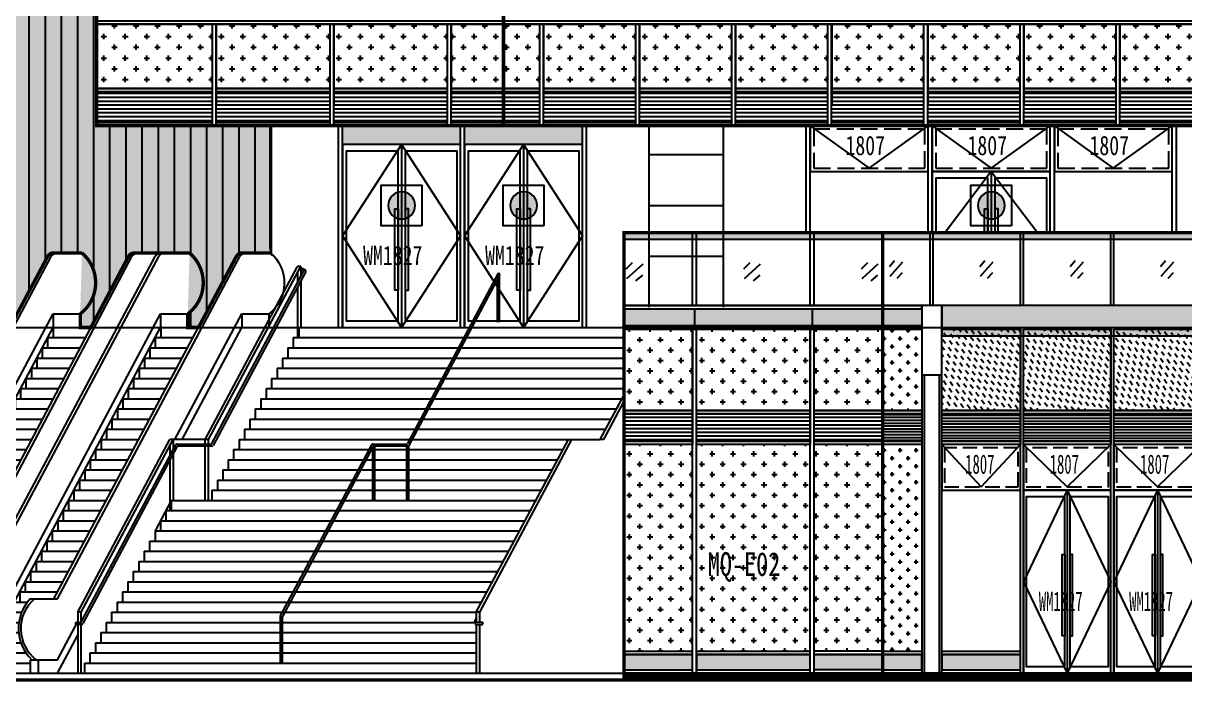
# Model space of a CAD drawing. Extents: x -483182 to 812890, y -390528 to -214858.
# Drawn here: x 254905 to 272042, y -321754 to -312042 of the extents above; entities that cross this region are included whole.
import ezdxf
from ezdxf.xclip import XClip

# ---------------------------------------------------------------- set-up
doc = ezdxf.new("R2010")
doc.units = 0
doc.header["$LTSCALE"] = 1000
doc.header["$MEASUREMENT"] = 0
doc.header["$XCLIPFRAME"] = 0
doc.linetypes.add('DASH', pattern=[0.35, 0.25, -0.1])
for name, color, linetype in [('01-标注_符号', 200, 'Continuous'), ('05-填充_156', 156, 'Continuous'), ('05-填充_168', 168, 'Continuous'), ('05-填充_18', 18, 'Continuous'), ('A-C_窗', 140, 'Continuous'), ('A-C_门', 150, 'Continuous'), ('A-E_栏杆', 232, 'Continuous'), ('A-SE-MAT', 9, 'Continuous'), ('A-SUR_看线', 231, 'Continuous'), ('D-铝板', 181, 'Continuous'), ('E-立面轮廓', 241, 'Continuous')]:
    doc.layers.add(name, color=color, linetype=linetype)
doc.layers.add('04-不打印_辅助线', color=165, linetype='Continuous', plot=False)
doc.styles.add('_TCH_AXIS', font='STXIHEI_0.TTF', dxfattribs={"width": 0.75})
doc.styles.get("Standard").update_dxf_attribs({"font": 'STXIHEI_0.TTF', "width": 0.75})
pattern_1 = [(0, (-257567.5, 364270.43), (158.75, 158.75), [79.375, -238.125]), (90, (-257527.81, 364230.74), (-158.75, 158.75), [79.375, -238.125])]
pattern_2 = [(0, (-249147, 364270.43), (158.75, 158.75), [79.375, -238.125]), (90, (-249107.31, 364230.74), (-158.75, 158.75), [79.375, -238.125])]

# ---------------------------------------------------------------- blocks, each defined once
blk = doc.blocks.new('*U177')
blk.add_lwpolyline([(17899, 0), (0, 0), (0, 50), (17899, 50)], close=True)
blk.add_lwpolyline([(0, 0), (17899, 0)])
blk = doc.blocks.new('*U182')
at = {"layer": 'A-C_窗'}
for p, q in [((-30, 600), (-30, -600)), ((30, 600), (30, -600))]:
    blk.add_line(p, q, dxfattribs=at)
blk = doc.blocks.new('*U183')
at = {"layer": 'A-C_窗', "color": 0, "linetype": 'ByBlock', "lineweight": -2, "transparency": 16777216}
for p in [(-9919, 0), (-8502, 0), (-7085, 0), (-5668, 0), (-4251, 0), (-2834, 0), (-1417, 0), (0, 0)]:
    blk.add_blockref('*U182', p, dxfattribs=at)
blk = doc.blocks.new('*U184')
at = {"layer": 'A-C_窗'}
for p, q in [((-30, 600), (-30, -600)), ((30, 600), (30, -600))]:
    blk.add_line(p, q, dxfattribs=at)
blk = doc.blocks.new('*U185')
at = {"layer": 'A-C_窗', "color": 0, "linetype": 'ByBlock', "lineweight": -2, "transparency": 16777216}
for p in [(0, 0), (1734, 0), (3468, 0)]:
    blk.add_blockref('*U184', p, dxfattribs=at)
blk = doc.blocks.new('A$C58EF75E25')
at = {"layer": '05-填充_18'}
h = blk.add_hatch(color=256, dxfattribs=at)
h.dxf.hatch_style = 1
h.paths.add_polyline_path([(0, -100), (21200, -100), (21200, 350), (0, 350)])
blk.add_lwpolyline([(0, -100), (21200, -100), (21200, 350), (0, 350)], close=True)
blk = doc.blocks.new('*U292')
at = {"layer": 'A-E_栏杆'}
for p, q in [((-30, -537.5), (-30, 537.5)), ((30, -537.5), (30, 537.5))]:
    blk.add_line(p, q, dxfattribs=at)
blk = doc.blocks.new('*U293')
at = {"layer": 'A-E_栏杆', "color": 0, "linetype": 'ByBlock', "lineweight": -2, "transparency": 16777216}
for p in [(0, 0), (1800, 0), (3600, 0), (5400, 0), (7200, 0), (9000, 0), (10800, 0), (12600, 0), (14400, 0), (16200, 0), (18000, 0), (19800, 0), (21600, 0)]:
    blk.add_blockref('*U292', p, dxfattribs=at)
blk = doc.blocks.new('jtrsytrs')
at = {"layer": 'A-E_栏杆'}
for points in [[(861, -416), (763, -507)], [(1020, -435), (773, -648)], [(1016, -596), (911, -679)]]:
    blk.add_lwpolyline(points, dxfattribs=at)
blk = doc.blocks.new('*U294')
at = {"layer": 'A-C_窗'}
blk.add_blockref('jtrsytrs', (-907, 533), dxfattribs=at)
blk = doc.blocks.new('*U295')
at = {"layer": 'A-E_栏杆', "color": 0, "linetype": 'ByBlock', "lineweight": -2, "transparency": 16777216}
for p in [(0, 0), (1800, 0), (3600, 0), (5400, 0), (7200, 0), (9000, 0), (10800, 0), (12600, 0), (14400, 0), (16200, 0), (18000, 0), (19800, 0), (21600, 0)]:
    blk.add_blockref('*U294', p, dxfattribs=at)
blk = doc.blocks.new('*U140')
at = {"layer": '05-填充_168'}
h = blk.add_hatch(color=256, dxfattribs=at)
h.dxf.hatch_style = 1
h.paths.add_polyline_path([(0, 50), (1570, 50), (1570, 275), (0, 275)])
for points in [[(0, 325), (1570, 325)], [(0, 275), (1570, 275)], [(0, 50), (1570, 50)], [(0, 0), (1570, 0)]]:
    blk.add_lwpolyline(points)
blk.add_lwpolyline([(0, 50), (1570, 50), (1570, 275), (0, 275)], close=True)
blk = doc.blocks.new('*U288')
at = {"layer": 'A-C_窗'}
blk.add_blockref('*U140', (-785, -162.5), dxfattribs=at)
blk = doc.blocks.new('*U289')
at = {"layer": 'A-C_窗', "color": 0, "linetype": 'ByBlock', "lineweight": -2, "transparency": 16777216}
for p in [(0, 0), (5230, 0)]:
    blk.add_blockref('*U288', p, dxfattribs=at)
blk = doc.blocks.new('*U284')
at = {"layer": '05-填充_168'}
h = blk.add_hatch(color=256, dxfattribs=at)
h.dxf.hatch_style = 1
h.paths.add_polyline_path([(0, 300), (780, 300), (780, 50), (0, 50)])
for points in [[(0, 350), (780, 350)], [(0, 300), (780, 300)], [(0, 50), (780, 50)], [(0, 0), (780, 0)]]:
    blk.add_lwpolyline(points)
for points in [[(0, 300), (780, 300), (780, 350), (0, 350)], [(0, 300), (780, 300), (780, 50), (0, 50)], [(780, 0), (0, 0), (0, 50), (780, 50)]]:
    blk.add_lwpolyline(points, close=True)
blk = doc.blocks.new('*U283')
at = {"layer": '05-填充_168'}
h = blk.add_hatch(color=256, dxfattribs=at)
h.dxf.hatch_style = 1
h.paths.add_polyline_path([(0, 50), (780, 50), (780, 275), (0, 275)])
for points in [[(0, 325), (780, 325)], [(0, 275), (780, 275)], [(0, 50), (780, 50)], [(0, 0), (780, 0)]]:
    blk.add_lwpolyline(points)
blk.add_lwpolyline([(0, 50), (780, 50), (780, 275), (0, 275)], close=True)
blk = doc.blocks.new('*U467')
at = {"layer": '05-填充_156'}
h = blk.add_hatch(dxfattribs=at)
h.set_pattern_fill('DASH', color=256, scale=100, angle=315)
h.set_pattern_definition([(315, (-235309, 361195.43), (134.703842, -3e-14), [95.25, -95.25])])
h.paths.add_polyline_path([(0, 1700), (1740, 1700), (1740, 500), (0, 500)])
h = blk.add_hatch(dxfattribs=at)
h.set_pattern_fill('LINE', color=256, scale=60)
h.set_pattern_definition([(0, (1256, 50), (0, 57.15), [])])
h.paths.add_polyline_path([(0, 450), (1740, 450), (1740, 50), (0, 50)])
for points in [[(0, 1700), (1740, 1700), (1740, 500), (0, 500)], [(1740, 450), (0, 450), (0, 500), (1740, 500)], [(0, 450), (1740, 450), (1740, 50), (0, 50)], [(1740, 0), (0, 0), (0, 50), (1740, 50)]]:
    blk.add_lwpolyline(points, close=True)
for points in [[(0, 500), (1740, 500)], [(0, 450), (1740, 450)]]:
    blk.add_lwpolyline(points)
blk = doc.blocks.new('*U466')
at = {"layer": '05-填充_156'}
h = blk.add_hatch(dxfattribs=at)
h.set_pattern_fill('DASH', color=256, scale=100, angle=315)
h.set_pattern_definition([(315, (-235479, 361195.43), (134.703842, -3e-14), [95.25, -95.25])])
h.paths.add_polyline_path([(0, 1700), (1570, 1700), (1570, 500), (0, 500)])
h = blk.add_hatch(dxfattribs=at)
h.set_pattern_fill('LINE', color=256, scale=60)
h.set_pattern_definition([(0, (1086, 50), (0, 57.15), [])])
h.paths.add_polyline_path([(0, 450), (1570, 450), (1570, 50), (0, 50)])
for points in [[(0, 1700), (1570, 1700), (1570, 500), (0, 500)], [(1570, 450), (0, 450), (0, 500), (1570, 500)], [(0, 450), (1570, 450), (1570, 50), (0, 50)], [(1570, 0), (0, 0), (0, 50), (1570, 50)]]:
    blk.add_lwpolyline(points, close=True)
for points in [[(0, 500), (1570, 500)], [(0, 450), (1570, 450)]]:
    blk.add_lwpolyline(points)
blk = doc.blocks.new('*U454')
for p, q in [((-200, 4400), (-200, 0)), ((-150, 4400), (-150, 0)), ((150, 0), (150, 4400)), ((200, 0), (200, 4400))]:
    blk.add_line(p, q)
blk.add_lwpolyline([(-200, 4400), (200, 4400), (200, 5425), (-200, 5425)], close=True)
blk = doc.blocks.new('A$C2E0A5E3B')
blk.add_lwpolyline([(-5, 0), (1735, 0), (1735, 675), (-5, 675)], close=True)
for points in [[(-5, 675), (865, 50)], [(865, 50), (1735, 675)]]:
    blk.add_lwpolyline(points)
at = {"linetype": 'DASH'}
blk.add_lwpolyline([(45, 50), (1685, 50), (1685, 625), (45, 625)], close=True, dxfattribs=at)
at = {"layer": '04-不打印_辅助线', "width": 0.75}
blk.add_text('1807', height=285.4, dxfattribs=at).set_placement((514, 242))
blk = doc.blocks.new('wm1827')
for points in [[(-1735, 0), (5, 0), (5, 2700), (-1735, 2700)], [(-915, 100), (-915, 2600), (-1685, 2600), (-1685, 100)], [(-815, 100), (-45, 100), (-45, 2600), (-815, 2600)], [(-915, 550), (-965, 550), (-965, 1750), (-915, 1750)], [(-815, 550), (-765, 550), (-765, 1750), (-815, 1750)]]:
    blk.add_lwpolyline(points, close=True)
for points in [[(-865, 2700), (-1735, 1350), (-865, 0)], [(-865, 2700), (-865, 0)], [(-865, 2700), (5, 1350), (-865, 0)]]:
    blk.add_lwpolyline(points)
at = {"layer": '04-不打印_辅助线', "style": '_TCH_AXIS', "width": 0.75}
blk.add_text('WM1827', height=285.4, dxfattribs=at).set_placement((-1433, 920))
blk = doc.blocks.new('ktddduj')
at = {"layer": '05-填充_156'}
h = blk.add_hatch(dxfattribs=at)
h.set_pattern_fill('CROSS', color=136, scale=100)
h.set_pattern_definition(pattern_1)
h.paths.add_polyline_path([(0, 4575), (780, 4575), (780, 3375), (0, 3375)])
h = blk.add_hatch(dxfattribs=at)
h.set_pattern_fill('LINE', color=256, scale=60)
h.set_pattern_definition([(0, (296, 2925), (0, 57.15), [])])
h.paths.add_polyline_path([(0, 3325), (780, 3325), (780, 2925), (0, 2925)])
h = blk.add_hatch(dxfattribs=at)
h.set_pattern_fill('CROSS', color=136, scale=100)
h.set_pattern_definition(pattern_1)
h.paths.add_polyline_path([(780, 2875), (0, 2875), (0, -175), (780, -175)])
for points in [[(0, 4575), (780, 4575), (780, 3375), (0, 3375)], [(780, 3325), (0, 3325), (0, 3375), (780, 3375)], [(0, 3325), (780, 3325), (780, 2925), (0, 2925)], [(780, 2875), (0, 2875), (0, 2925), (780, 2925)], [(1180, 2200), (2750, 2200), (2750, 2875), (1180, 2875)]]:
    blk.add_lwpolyline(points, close=True)
for points in [[(0, 3375), (780, 3375)], [(0, 3325), (780, 3325)], [(1180, 2875), (1965, 2250)], [(1965, 2250), (2750, 2875)]]:
    blk.add_lwpolyline(points)
at = {"linetype": 'DASH'}
blk.add_lwpolyline([(1230, 2250), (2700, 2250), (2700, 2825), (1230, 2825)], close=True, dxfattribs=at)
at = {"layer": '05-填充_18', "const_width": 100}
blk.add_lwpolyline([(0, -550), (23180, -550)], dxfattribs=at)
at = {"layer": 'A-C_窗'}
for p, q in [((2750, -500), (2750, 4475)), ((2810, -500), (2810, 4475)), ((4550, -500), (4550, 4475)), ((4610, -500), (4610, 4475)), ((23180, -500), (0, -500))]:
    blk.add_line(p, q, dxfattribs=at)
blk.add_lwpolyline([(23180, 6000), (0, 6000), (0, -600), (23180, -600)], close=True, dxfattribs=at)
for name, p in [('*U284', (0, 4575)), ('*U466', (1180, 2875)), ('*U467', (2810, 2875)), ('*U467', (4610, 2875)), ('A$C2E0A5E3B', (2815, 2200)), ('A$C2E0A5E3B', (4615, 2200)), ('*U283', (0, -500)), ('*U289', (1965, -337))]:
    blk.add_blockref(name, p, dxfattribs=at)
at = {"layer": 'A-C_门'}
for p in [(4545, -500), (6345, -500)]:
    blk.add_blockref('wm1827', p, dxfattribs=at)
at = {"layer": 'A-E_栏杆'}
for name, p in [('*U293', (980, 5462)), ('*U295', (280, 5467))]:
    blk.add_blockref(name, p, dxfattribs=at)
at = {"layer": 'D-铝板'}
for name, p in [('*U454', (980, -500)), ('A$C58EF75E25', (1180, 4575))]:
    blk.add_blockref(name, p, dxfattribs=at)
at = {"layer": '04-不打印_辅助线', "width": 0.75}
blk.add_text('1807', height=285.4, dxfattribs=at).set_placement((1645, 2442))
blk = doc.blocks.new('*U303')
at = {"layer": 'A-E_栏杆'}
for p, q in [((-30, -537.5), (-30, 537.5)), ((30, -537.5), (30, 537.5))]:
    blk.add_line(p, q, dxfattribs=at)
blk = doc.blocks.new('*U304')
at = {"layer": 'A-E_栏杆', "color": 0, "linetype": 'ByBlock', "lineweight": -2, "transparency": 16777216}
for p in [(0, 0), (1800, 0)]:
    blk.add_blockref('*U303', p, dxfattribs=at)
blk = doc.blocks.new('*U305')
at = {"layer": 'A-C_窗'}
blk.add_blockref('jtrsytrs', (-907, 533), dxfattribs=at)
blk = doc.blocks.new('*U306')
at = {"layer": 'A-E_栏杆', "color": 0, "linetype": 'ByBlock', "lineweight": -2, "transparency": 16777216}
for p in [(0, 0), (1800, 0), (3600, 0)]:
    blk.add_blockref('*U305', p, dxfattribs=at)
blk = doc.blocks.new('*U299')
at = {"layer": '05-填充_168'}
h = blk.add_hatch(color=256, dxfattribs=at)
h.dxf.hatch_style = 1
h.paths.add_polyline_path([(0, 50), (1049, 50), (1049, 275), (0, 275)])
for points in [[(0, 325), (1049, 325)], [(0, 275), (1049, 275)], [(0, 50), (1049, 50)], [(0, 0), (1049, 0)]]:
    blk.add_lwpolyline(points)
blk.add_lwpolyline([(0, 50), (1049, 50), (1049, 275), (0, 275)], close=True)
blk = doc.blocks.new('*U298')
at = {"layer": '05-填充_168'}
h = blk.add_hatch(color=256, dxfattribs=at)
h.dxf.hatch_style = 1
h.paths.add_polyline_path([(0, 300), (3958, 300), (3958, 50), (0, 50)])
for points in [[(0, 350), (3958, 350)], [(0, 300), (3958, 300)], [(0, 50), (3958, 50)], [(0, 0), (3958, 0)]]:
    blk.add_lwpolyline(points)
for points in [[(0, 300), (3958, 300), (3958, 350), (0, 350)], [(0, 300), (3958, 300), (3958, 50), (0, 50)], [(3958, 0), (0, 0), (0, 50), (3958, 50)]]:
    blk.add_lwpolyline(points, close=True)
blk = doc.blocks.new('*U92')
at = {"layer": '05-填充_168'}
h = blk.add_hatch(color=256, dxfattribs=at)
h.dxf.hatch_style = 1
h.paths.add_polyline_path([(0, 50), (1740, 50), (1740, 275), (0, 275)])
for points in [[(0, 325), (1740, 325)], [(0, 275), (1740, 275)], [(0, 50), (1740, 50)], [(0, 0), (1740, 0)]]:
    blk.add_lwpolyline(points)
blk.add_lwpolyline([(0, 50), (1740, 50), (1740, 275), (0, 275)], close=True)
blk = doc.blocks.new('*U301')
at = {"layer": 'A-C_窗'}
blk.add_line((0, 125), (0, -125), dxfattribs=at)
blk = doc.blocks.new('*U302')
at = {"layer": 'A-C_窗', "color": 0, "linetype": 'ByBlock', "lineweight": -2, "transparency": 16777216}
for p in [(0, 0), (1800, 0)]:
    blk.add_blockref('*U301', p, dxfattribs=at)
blk = doc.blocks.new('yteasert')
at = {"layer": '05-填充_156'}
h = blk.add_hatch(dxfattribs=at)
h.set_pattern_fill('CROSS', color=136, scale=100)
h.set_pattern_definition(pattern_2)
h.paths.add_polyline_path([(0, 4575), (1049, 4575), (1049, 3375), (0, 3375)])
h = blk.add_hatch(dxfattribs=at)
h.set_pattern_fill('CROSS', color=136, scale=100)
h.set_pattern_definition(pattern_2)
h.paths.add_polyline_path([(1109, 4575), (2849, 4575), (2849, 3375), (1109, 3375)])
h = blk.add_hatch(dxfattribs=at)
h.set_pattern_fill('CROSS', color=136, scale=100)
h.set_pattern_definition(pattern_2)
h.paths.add_polyline_path([(2909, 4575), (3958, 4575), (3958, 3375), (2909, 3375)])
h = blk.add_hatch(dxfattribs=at)
h.set_pattern_fill('LINE', color=256, scale=60)
h.set_pattern_definition([(0, (565, 2925), (0, 57.15), [])])
h.paths.add_polyline_path([(0, 3325), (1049, 3325), (1049, 2925), (0, 2925)])
h = blk.add_hatch(dxfattribs=at)
h.set_pattern_fill('LINE', color=256, scale=60)
h.set_pattern_definition([(0, (2365, 2925), (0, 57.15), [])])
h.paths.add_polyline_path([(1109, 3325), (2849, 3325), (2849, 2925), (1109, 2925)])
h = blk.add_hatch(dxfattribs=at)
h.set_pattern_fill('LINE', color=256, scale=60)
h.set_pattern_definition([(0, (3474, 2925), (0, 57.15), [])])
h.paths.add_polyline_path([(2909, 3325), (3958, 3325), (3958, 2925), (2909, 2925)])
h = blk.add_hatch(dxfattribs=at)
h.set_pattern_fill('CROSS', color=136, scale=100)
h.set_pattern_definition(pattern_2)
h.paths.add_polyline_path([(0, 2875), (1049, 2875), (1049, -175), (0, -175)])
h.paths.add_polyline_path([(1109, 2875), (2849, 2875), (2849, -175), (1109, -175)])
h.paths.add_polyline_path([(2909, -175), (3958, -175), (3958, 2875), (2909, 2875)])
for points in [[(0, 4575), (1049, 4575), (1049, 3375), (0, 3375)], [(1109, 4575), (2849, 4575), (2849, 3375), (1109, 3375)], [(2909, 4575), (3958, 4575), (3958, 3375), (2909, 3375)], [(1049, 3325), (0, 3325), (0, 3375), (1049, 3375)], [(0, 3325), (1049, 3325), (1049, 2925), (0, 2925)], [(2849, 3325), (1109, 3325), (1109, 3375), (2849, 3375)], [(1109, 3325), (2849, 3325), (2849, 2925), (1109, 2925)], [(3958, 3325), (2909, 3325), (2909, 3375), (3958, 3375)], [(2909, 3325), (3958, 3325), (3958, 2925), (2909, 2925)], [(1049, 2875), (0, 2875), (0, 2925), (1049, 2925)], [(2849, 2875), (1109, 2875), (1109, 2925), (2849, 2925)], [(3958, 2875), (2909, 2875), (2909, 2925), (3958, 2925)]]:
    blk.add_lwpolyline(points, close=True)
for points in [[(0, 3375), (1049, 3375)], [(0, 3325), (1049, 3325)], [(1109, 3375), (2849, 3375)], [(1109, 3325), (2849, 3325)], [(2909, 3375), (3958, 3375)], [(2909, 3325), (3958, 3325)]]:
    blk.add_lwpolyline(points)
at = {"layer": '05-填充_18', "const_width": 100}
blk.add_lwpolyline([(0, -550), (3958, -550)], dxfattribs=at)
at = {"layer": 'A-C_窗'}
for p, q in [((1049, -500), (1049, 4575)), ((1109, -500), (1109, 4575)), ((2849, -500), (2849, 4575)), ((2909, -500), (2909, 4575)), ((3958, -500), (0, -500))]:
    blk.add_line(p, q, dxfattribs=at)
blk.add_lwpolyline([(0, -600), (3958, -600), (3958, 6000), (0, 6000)], close=True, dxfattribs=at)
for name, p in [('*U298', (0, 4575)), ('*U302', (1079, 4750)), ('*U299', (0, -500)), ('*U92', (1109, -500))]:
    blk.add_blockref(name, p, dxfattribs=at)
at = {"layer": 'A-C_窗', "xscale": -1}
blk.add_blockref('*U299', (3958, -500), dxfattribs=at)
at = {"layer": 'A-E_栏杆'}
for name, p in [('*U304', (1079, 5462)), ('*U306', (171, 5435))]:
    blk.add_blockref(name, p, dxfattribs=at)
blk = doc.blocks.new('A$C5BC7050D')
for points in [[(-1735, 0), (5, 0), (5, 2300), (-1735, 2300)], [(-915, 100), (-915, 2200), (-1685, 2200), (-1685, 100)], [(-815, 100), (-45, 100), (-45, 2200), (-815, 2200)], [(-915, 550), (-965, 550), (-965, 1750), (-915, 1750)], [(-815, 550), (-765, 550), (-765, 1750), (-815, 1750)]]:
    blk.add_lwpolyline(points, close=True)
for points in [[(-865, 2300), (-1735, 1150), (-865, 0)], [(-865, 2300), (-865, 0)], [(-865, 2300), (5, 1150), (-865, 0)]]:
    blk.add_lwpolyline(points)
at = {"layer": '04-不打印_辅助线', "style": '_TCH_AXIS', "width": 0.75}
blk.add_text('WM1823', height=285.4, dxfattribs=at).set_placement((-1433, 920))
blk = doc.blocks.new('*U309')
at = {"layer": 'A-C_窗'}
blk.add_blockref('A$C2E0A5E3B', (-865, -337.5), dxfattribs=at)
blk = doc.blocks.new('*U310')
at = {"layer": 'A-C_窗', "color": 0, "linetype": 'ByBlock', "lineweight": -2, "transparency": 16777216}
for p in [(0, 0), (1800, 0), (3600, 0)]:
    blk.add_blockref('*U309', p, dxfattribs=at)
blk = doc.blocks.new('65s6dfd8')
at = {"layer": '05-填充_156'}
h = blk.add_hatch(dxfattribs=at)
h.set_pattern_fill('CROSS', color=136, scale=100)
h.set_pattern_definition([(0, (-31283, 313554.43), (158.75, 158.75), [79.375, -238.125]), (90, (-31243.32, 313514.74), (-158.75, 158.75), [79.375, -238.125])])
h.paths.add_polyline_path([(0, 1500), (1704, 1500), (1704, 550), (0, 550)])
h = blk.add_hatch(dxfattribs=at)
h.set_pattern_fill('CROSS', color=136, scale=100)
h.set_pattern_definition([(0, (-29549, 313554.43), (158.75, 158.75), [79.375, -238.125]), (90, (-29509.32, 313514.74), (-158.75, 158.75), [79.375, -238.125])])
h.paths.add_polyline_path([(1764, 1500), (3438, 1500), (3438, 550), (1764, 550)])
h = blk.add_hatch(dxfattribs=at)
h.set_pattern_fill('CROSS', color=136, scale=100)
h.set_pattern_definition([(0, (-27815, 313554.43), (158.75, 158.75), [79.375, -238.125]), (90, (-27775.32, 313514.74), (-158.75, 158.75), [79.375, -238.125])])
h.paths.add_polyline_path([(3498, 1500), (5172, 1500), (5172, 550), (3498, 550)])
h = blk.add_hatch(dxfattribs=at)
h.set_pattern_fill('CROSS', color=136, scale=100)
h.set_pattern_definition([(0, (-26453.65, 313554.43), (158.75, 158.75), [79.375, -238.125]), (90, (-26413.96, 313514.74), (-158.75, 158.75), [79.375, -238.125])])
h.paths.add_polyline_path([(5232, 1500), (6533, 1500), (6533, 550), (5232, 550)])
h = blk.add_hatch(dxfattribs=at)
h.set_pattern_fill('CROSS', color=136, scale=100)
h.set_pattern_definition([(0, (-25036.65, 313554.43), (158.75, 158.75), [79.375, -238.125]), (90, (-24996.96, 313514.74), (-158.75, 158.75), [79.375, -238.125])])
h.paths.add_polyline_path([(6593, 1500), (7950, 1500), (7950, 550), (6593, 550)])
h = blk.add_hatch(dxfattribs=at)
h.set_pattern_fill('CROSS', color=136, scale=100)
h.set_pattern_definition([(0, (-23619.65, 313554.43), (158.75, 158.75), [79.375, -238.125]), (90, (-23579.96, 313514.74), (-158.75, 158.75), [79.375, -238.125])])
h.paths.add_polyline_path([(8010, 1500), (9367, 1500), (9367, 550), (8010, 550)])
h = blk.add_hatch(dxfattribs=at)
h.set_pattern_fill('CROSS', color=136, scale=100)
h.set_pattern_definition([(0, (-22202.65, 313554.43), (158.75, 158.75), [79.375, -238.125]), (90, (-22162.96, 313514.74), (-158.75, 158.75), [79.375, -238.125])])
h.paths.add_polyline_path([(9427, 1500), (10784, 1500), (10784, 550), (9427, 550)])
h = blk.add_hatch(dxfattribs=at)
h.set_pattern_fill('CROSS', color=136, scale=100)
h.set_pattern_definition([(0, (-20785.65, 313554.43), (158.75, 158.75), [79.375, -238.125]), (90, (-20745.96, 313514.74), (-158.75, 158.75), [79.375, -238.125])])
h.paths.add_polyline_path([(10844, 1500), (12201, 1500), (12201, 550), (10844, 550)])
h = blk.add_hatch(dxfattribs=at)
h.set_pattern_fill('CROSS', color=136, scale=100)
h.set_pattern_definition([(0, (-19368.65, 313554.43), (158.75, 158.75), [79.375, -238.125]), (90, (-19328.96, 313514.74), (-158.75, 158.75), [79.375, -238.125])])
h.paths.add_polyline_path([(12261, 1500), (13618, 1500), (13618, 550), (12261, 550)])
h = blk.add_hatch(dxfattribs=at)
h.set_pattern_fill('CROSS', color=136, scale=100)
h.set_pattern_definition([(0, (-17951.65, 313554.43), (158.75, 158.75), [79.375, -238.125]), (90, (-17911.96, 313514.74), (-158.75, 158.75), [79.375, -238.125])])
h.paths.add_polyline_path([(13678, 1500), (15035, 1500), (15035, 550), (13678, 550)])
h = blk.add_hatch(dxfattribs=at)
h.set_pattern_fill('CROSS', color=136, scale=100)
h.set_pattern_definition([(0, (-16534.65, 313554.43), (158.75, 158.75), [79.375, -238.125]), (90, (-16494.96, 313514.74), (-158.75, 158.75), [79.375, -238.125])])
h.paths.add_polyline_path([(15095, 1500), (16452, 1500), (16452, 550), (15095, 550)])
h = blk.add_hatch(dxfattribs=at)
h.set_pattern_fill('LINE', color=256, scale=60)
h.set_pattern_definition([(0, (1220, 50), (0, 57.15), [])])
h.paths.add_polyline_path([(0, 500), (1704, 500), (1704, 50), (0, 50)])
h = blk.add_hatch(dxfattribs=at)
h.set_pattern_fill('LINE', color=256, scale=60)
h.set_pattern_definition([(0, (2954, 50), (0, 57.15), [])])
h.paths.add_polyline_path([(1764, 500), (3438, 500), (3438, 50), (1764, 50)])
h = blk.add_hatch(dxfattribs=at)
h.set_pattern_fill('LINE', color=256, scale=60)
h.set_pattern_definition([(0, (4688, 50), (0, 57.15), [])])
h.paths.add_polyline_path([(3498, 500), (5172, 500), (5172, 50), (3498, 50)])
h = blk.add_hatch(dxfattribs=at)
h.set_pattern_fill('LINE', color=256, scale=60)
h.set_pattern_definition([(0, (6049.354, 50), (0, 57.15), [])])
h.paths.add_polyline_path([(5232, 500), (6533, 500), (6533, 50), (5232, 50)])
h = blk.add_hatch(dxfattribs=at)
h.set_pattern_fill('LINE', color=256, scale=60)
h.set_pattern_definition([(0, (7466.354, 50), (0, 57.15), [])])
h.paths.add_polyline_path([(6593, 500), (7950, 500), (7950, 50), (6593, 50)])
h = blk.add_hatch(dxfattribs=at)
h.set_pattern_fill('LINE', color=256, scale=60)
h.set_pattern_definition([(0, (8883.354, 50), (0, 57.15), [])])
h.paths.add_polyline_path([(8010, 500), (9367, 500), (9367, 50), (8010, 50)])
h = blk.add_hatch(dxfattribs=at)
h.set_pattern_fill('LINE', color=256, scale=60)
h.set_pattern_definition([(0, (10300.354, 50), (0, 57.15), [])])
h.paths.add_polyline_path([(9427, 500), (10784, 500), (10784, 50), (9427, 50)])
h = blk.add_hatch(dxfattribs=at)
h.set_pattern_fill('LINE', color=256, scale=60)
h.set_pattern_definition([(0, (11717.354, 50), (0, 57.15), [])])
h.paths.add_polyline_path([(10844, 500), (12201, 500), (12201, 50), (10844, 50)])
h = blk.add_hatch(dxfattribs=at)
h.set_pattern_fill('LINE', color=256, scale=60)
h.set_pattern_definition([(0, (13134.354, 50), (0, 57.15), [])])
h.paths.add_polyline_path([(12261, 500), (13618, 500), (13618, 50), (12261, 50)])
h = blk.add_hatch(dxfattribs=at)
h.set_pattern_fill('LINE', color=256, scale=60)
h.set_pattern_definition([(0, (14551.354, 50), (0, 57.15), [])])
h.paths.add_polyline_path([(13678, 500), (15035, 500), (15035, 50), (13678, 50)])
h = blk.add_hatch(dxfattribs=at)
h.set_pattern_fill('LINE', color=256, scale=60)
h.set_pattern_definition([(0, (15968.354, 50), (0, 57.15), [])])
h.paths.add_polyline_path([(15095, 500), (16452, 500), (16452, 50), (15095, 50)])
for points in [[(0, 1500), (1704, 1500), (1704, 550), (0, 550)], [(1764, 1500), (3438, 1500), (3438, 550), (1764, 550)], [(3498, 1500), (5172, 1500), (5172, 550), (3498, 550)], [(5232, 1500), (6533, 1500), (6533, 550), (5232, 550)], [(6593, 1500), (7950, 1500), (7950, 550), (6593, 550)], [(8010, 1500), (9367, 1500), (9367, 550), (8010, 550)], [(9427, 1500), (10784, 1500), (10784, 550), (9427, 550)], [(10844, 1500), (12201, 1500), (12201, 550), (10844, 550)], [(12261, 1500), (13618, 1500), (13618, 550), (12261, 550)], [(13678, 1500), (15035, 1500), (15035, 550), (13678, 550)], [(15095, 1500), (16452, 1500), (16452, 550), (15095, 550)], [(1704, 500), (0, 500), (0, 550), (1704, 550)], [(3438, 500), (1764, 500), (1764, 550), (3438, 550)], [(5172, 500), (3498, 500), (3498, 550), (5172, 550)], [(6533, 500), (5232, 500), (5232, 550), (6533, 550)], [(7950, 500), (6593, 500), (6593, 550), (7950, 550)], [(9367, 500), (8010, 500), (8010, 550), (9367, 550)], [(10784, 500), (9427, 500), (9427, 550), (10784, 550)], [(12201, 500), (10844, 500), (10844, 550), (12201, 550)], [(13618, 500), (12261, 500), (12261, 550), (13618, 550)], [(15035, 500), (13678, 500), (13678, 550), (15035, 550)], [(16452, 500), (15095, 500), (15095, 550), (16452, 550)], [(0, 500), (1704, 500), (1704, 50), (0, 50)], [(1764, 500), (3438, 500), (3438, 50), (1764, 50)], [(3498, 500), (5172, 500), (5172, 50), (3498, 50)], [(5232, 500), (6533, 500), (6533, 50), (5232, 50)], [(6593, 500), (7950, 500), (7950, 50), (6593, 50)], [(8010, 500), (9367, 500), (9367, 50), (8010, 50)], [(9427, 500), (10784, 500), (10784, 50), (9427, 50)], [(10844, 500), (12201, 500), (12201, 50), (10844, 50)], [(12261, 500), (13618, 500), (13618, 50), (12261, 50)], [(13678, 500), (15035, 500), (15035, 50), (13678, 50)], [(15095, 500), (16452, 500), (16452, 50), (15095, 50)], [(1704, 0), (0, 0), (0, 50), (1704, 50)], [(3438, 0), (1764, 0), (1764, 50), (3438, 50)], [(5172, 0), (3498, 0), (3498, 50), (5172, 50)], [(6533, 0), (5232, 0), (5232, 50), (6533, 50)], [(7950, 0), (6593, 0), (6593, 50), (7950, 50)], [(9367, 0), (8010, 0), (8010, 50), (9367, 50)], [(10784, 0), (9427, 0), (9427, 50), (10784, 50)], [(12201, 0), (10844, 0), (10844, 50), (12201, 50)], [(13618, 0), (12261, 0), (12261, 50), (13618, 50)], [(15035, 0), (13678, 0), (13678, 50), (15035, 50)], [(16452, 0), (15095, 0), (15095, 50), (16452, 50)]]:
    blk.add_lwpolyline(points, close=True)
for points in [[(0, 550), (1704, 550)], [(1764, 550), (3438, 550)], [(3498, 550), (5172, 550)], [(5232, 550), (6533, 550)], [(6593, 550), (7950, 550)], [(8010, 550), (9367, 550)], [(9427, 550), (10784, 550)], [(10844, 550), (12201, 550)], [(12261, 550), (13618, 550)], [(13678, 550), (15035, 550)], [(15095, 550), (16452, 550)], [(0, 500), (1704, 500)], [(1764, 500), (3438, 500)], [(3498, 500), (5172, 500)], [(5232, 500), (6533, 500)], [(6593, 500), (7950, 500)], [(8010, 500), (9367, 500)], [(9427, 500), (10784, 500)], [(10844, 500), (12201, 500)], [(12261, 500), (13618, 500)], [(13678, 500), (15035, 500)], [(15095, 500), (16452, 500)]]:
    blk.add_lwpolyline(points)
blk = doc.blocks.new('dddd')
blk.add_line((7440, 2850), (7390, 2850))
for points in [[(1560, 2850), (2920, 5400)], [(1610, 2850), (2970, 5400)], [(2970, 5400), (2920, 5400)], [(2970, 5400), (2970, 5251)], [(2920, 5306), (2920, 5158)], [(2970, 5188), (2970, 4500)], [(2920, 5094), (2920, 4350)], [(2940, 4500), (2940, 4350)], [(2940, 4500), (7741, 4500)], [(2860, 4350), (2860, 4200)], [(2860, 4350), (7741, 4350)], [(2780, 4200), (2780, 4050)], [(2780, 4200), (7741, 4200)], [(2700, 4050), (2700, 3900)], [(2700, 4050), (7741, 4050)], [(2620, 3900), (2620, 3750)], [(2620, 3900), (7741, 3900)], [(2460, 3600), (2460, 3450)], [(2460, 3600), (7741, 3600)], [(2540, 3750), (2540, 3600)], [(2540, 3750), (7741, 3750)], [(2380, 3450), (2380, 3300)], [(2380, 3450), (7710, 3450)], [(7390, 2850), (7741, 3508)], [(2300, 3300), (2300, 3150)], [(2300, 3300), (7630, 3300)], [(7440, 2850), (7741, 3414)], [(2220, 3150), (2220, 3000)], [(2220, 3150), (7550, 3150)], [(2140, 3000), (2140, 2850)], [(2140, 3000), (7470, 3000)], [(-320, 300), (1040, 2850)], [(-270, 300), (1090, 2850)], [(1610, 2850), (1040, 2850)], [(1040, 2756), (1040, 2608)], [(1090, 2850), (1090, 2701)], [(1560, 2780), (1560, 2850)], [(1560, 1950), (1560, 2750)], [(1610, 2780), (1610, 2850)], [(1610, 1950), (1610, 2750)], [(2060, 2850), (2060, 2700)], [(2060, 2850), (7390, 2850)], [(5560, 300), (6920, 2850)], [(5610, 300), (6970, 2850)], [(1090, 2638), (1090, 1950)], [(1980, 2700), (1980, 2550)], [(1980, 2700), (6840, 2700)], [(1040, 2544), (1040, 1800)], [(1820, 2400), (1820, 2250)], [(1820, 2400), (6680, 2400)], [(1900, 2550), (1900, 2400)], [(1900, 2550), (6760, 2550)], [(1740, 2250), (1740, 2100)], [(1740, 2250), (6600, 2250)], [(1660, 2100), (1660, 1950)], [(1660, 2100), (6520, 2100)], [(1060, 1950), (820, 1500)], [(1060, 1950), (6440, 1950)], [(1060, 1950), (1060, 1800)], [(980, 1800), (6360, 1800)], [(980, 1800), (980, 1650)], [(900, 1650), (6280, 1650)], [(900, 1650), (900, 1500)], [(820, 1500), (6200, 1500)], [(820, 1500), (820, 1350)], [(660, 1200), (6040, 1200)], [(660, 1200), (660, 1050)], [(740, 1350), (6120, 1350)], [(740, 1350), (740, 1200)], [(580, 1050), (5960, 1050)], [(580, 1050), (580, 900)], [(500, 900), (5880, 900)], [(500, 900), (500, 750)], [(420, 750), (5800, 750)], [(420, 750), (420, 600)], [(340, 600), (5720, 600)], [(340, 600), (340, 450)], [(260, 450), (5640, 450)], [(260, 450), (260, 300)], [(-270, 155), (-270, 300), (-320, 300), (-320, 151)], [(180, 300), (5560, 300)], [(180, 300), (180, 150)], [(5610, 151), (5610, 300), (5560, 300), (5560, 151)], [(-320, 121), (-320, -600)], [(-270, -600), (-270, 121)], [(20, 0), (20, -150)], [(20, 0), (5560, 0)], [(100, 150), (100, 0)], [(100, 150), (5546, 150)], [(5560, 121), (5560, -600)], [(5610, -600), (5610, 121)], [(-60, -150), (-60, -300)], [(-60, -150), (5560, -150)], [(-140, -300), (-140, -450)], [(-140, -300), (5560, -300)], [(-220, -450), (-220, -600)], [(-220, -450), (5560, -450)]]:
    blk.add_lwpolyline(points)
at = {"layer": 'A-E_栏杆'}
for p, q in [((1658, 2791), (3016, 5338)), ((3043, 5324), (1676, 2761)), ((2998, 5367), (2970, 5367)), ((2970, 5353), (3025, 5353)), ((4548, 2791), (5886, 5300)), ((5904, 5270), (4566, 2761)), ((5874, 4578), (5874, 5214)), ((5904, 4578), (5904, 5270)), ((-264, 162), (1126, 2769)), ((1144, 2780), (1640, 2780)), ((1658, 2750), (1162, 2750)), ((2670, 245), (4017, 2769)), ((4034, 2780), (4530, 2780)), ((4548, 2750), (4052, 2750)), ((4065, 1950), (4065, 2750)), ((4536, 1950), (4536, 2750)), ((4566, 1950), (4566, 2761)), ((1144, 2739), (-246, 132)), ((4035, 2739), (2700, 237)), ((4035, 1950), (4035, 2739)), ((2670, -450), (2670, 245)), ((2700, -450), (2700, 237))]:
    blk.add_line(p, q, dxfattribs=at)
for points in [[(5560, 177), (5542, 143, 0.56619), (5555, 121), (5645, 121, 0.414214), (5660, 136), (5660, 136, 0.414214), (5645, 151), (5555, 151, -0.56619), (5542, 173), (5560, 207)], [(-264, 121), (-335, 121, -0.414214), (-350, 136), (-350, 136, -0.414214), (-335, 151), (-282, 151)]]:
    blk.add_lwpolyline(points, format="xyb", dxfattribs=at)
for centre, start, end in [((2998, 5347), 331.9275, 90), ((3025, 5333), 331.9275, 90), ((5887, 5280), 331.9275, 90), ((1144, 2760), 90, 151.9275), ((1162, 2730), 90, 151.9275), ((1640, 2800), 270, 331.9275), ((1658, 2770), 270, 331.9275), ((4034, 2760), 90, 151.9275), ((4052, 2730), 90, 151.9275), ((4530, 2800), 270, 331.9275), ((4548, 2770), 270, 331.9275), ((-282, 171), 270, 331.9275), ((-264, 141), 270, 331.9275)]:
    blk.add_arc(centre, 20, start, end, dxfattribs=at)
blk = doc.blocks.new('A$C1E29371A')
for p, q in [((-100, 500), (2592, 5547)), ((-48, 500), (2644, 5547)), ((2680, 5600), (3097, 5600)), ((2672, 4700), (3072, 4700)), ((-448, 500), (-48, 500)), ((-451, -400), (-332, -400))]:
    blk.add_line(p, q)
for points in [[(3097, 5600, -0.478638), (3072, 4700, -0.168129)], [(-448, 500, 0.410595), (-424, -400, 0.741082)], [(-385, 500, 0.478638), (-360, -400, 0.168129)]]:
    blk.add_lwpolyline(points, format="xyb")
for points in [[(-48, -400), (2672, 4700)], [(2672, 4700), (2672, 4500)], [(3072, 4700), (3072, 4500)], [(-48, -600), (2672, 4500)], [(-451, -400), (-451, -600)], [(-332, -400), (-332, -600)], [(-332, -400), (-48, -400)], [(-48, -400), (-48, -600)]]:
    blk.add_lwpolyline(points)
for centre in [(2680, 5500), (2732, 5500)]:
    blk.add_arc(centre, 100, 90, 151.9275)
blk = doc.blocks.new('A$C48276339')
for p, q in [((34, 500), (2699, 5547)), ((86, 500), (2751, 5547)), ((2787, 5600), (3183, 5600)), ((-317, 500), (83, 500)), ((-320, -400), (-202, -400))]:
    blk.add_line(p, q)
for points in [[(-317, 500, 0.410595), (-294, -400, 0.741082)], [(-254, 500, 0.478638), (-229, -400, 0.168129)]]:
    blk.add_lwpolyline(points, format="xyb")
for points in [[(-320, -400), (-320, -600)], [(-202, -400), (-202, -600)], [(-202, -400), (72, -400)]]:
    blk.add_lwpolyline(points)
for centre in [(2787, 5500), (2839, 5500)]:
    blk.add_arc(centre, 100, 90, 151.9275)
blk = doc.blocks.new('A$C7C154430')
for points in [[(2400, 4500), (2957, 4500)], [(2400, 4500), (2400, 4350)], [(2320, 4350), (2879, 4350)], [(2320, 4350), (2320, 4200)], [(2240, 4200), (2800, 4200)], [(2240, 4200), (2240, 4050)], [(2160, 4050), (2721, 4050)], [(2160, 4050), (2160, 3900)], [(2080, 3900), (2642, 3900)], [(2080, 3900), (2080, 3750)], [(1920, 3600), (2483, 3600)], [(1920, 3600), (1920, 3450)], [(2000, 3750), (2563, 3750)], [(2000, 3750), (2000, 3600)], [(1840, 3450), (2404, 3450)], [(1840, 3450), (1840, 3300)], [(1760, 3300), (2317, 3300)], [(1760, 3300), (1760, 3150)], [(1680, 3150), (2237, 3150)], [(1680, 3150), (1680, 3000)], [(1600, 3000), (2167, 3000)], [(1600, 3000), (1600, 2850)], [(1520, 2850), (2087, 2850)], [(1520, 2850), (1520, 2700)], [(1440, 2700), (2008, 2700)], [(1440, 2700), (1440, 2550)], [(1280, 2400), (1850, 2400)], [(1280, 2400), (1280, 2250)], [(1360, 2550), (1929, 2550)], [(1360, 2550), (1360, 2400)], [(1200, 2250), (1757, 2250)], [(1200, 2250), (1200, 2100)], [(1120, 2100), (1691, 2100)], [(1120, 2100), (1120, 1950)], [(1040, 1950), (1612, 1950)], [(1040, 1950), (1040, 1800)], [(960, 1800), (1533, 1800)], [(960, 1800), (960, 1650)], [(880, 1650), (1454, 1650)], [(880, 1650), (880, 1500)], [(800, 1500), (1374, 1500)], [(800, 1500), (800, 1350)], [(640, 1200), (1216, 1200)], [(640, 1200), (640, 1050)], [(720, 1350), (1295, 1350)], [(720, 1350), (720, 1200)], [(560, 1050), (1137, 1050)], [(560, 1050), (560, 900)], [(480, 900), (1058, 900)], [(480, 900), (480, 750)], [(400, 750), (978, 750)], [(400, 750), (400, 600)], [(320, 600), (899, 600)], [(320, 600), (320, 450)], [(240, 450), (453, 450)], [(240, 450), (240, 300)], [(160, 300), (368, 300)], [(160, 300), (160, 150)], [(0, 0), (325, 0)], [(0, 0), (0, -150)], [(80, 150), (328, 150)], [(80, 150), (80, 0)], [(-80, -150), (358, -150)], [(-80, -150), (-80, -300)], [(-160, -300), (434, -300)], [(-160, -300), (-160, -450)], [(-240, -450), (493, -450)], [(-240, -450), (-240, -600)]]:
    blk.add_lwpolyline(points)
blk = doc.blocks.new('00003333')
blk.add_lwpolyline([(1123, 1350), (803, 750)])
at = {"layer": 'A-SUR_看线'}
for p, q in [((5914, 6200), (6331, 6200)), ((3134, 1100), (5826, 6147)), ((3187, 1100), (5878, 6147)), ((5907, 5300), (6307, 5300)), ((5907, 5100), (6307, 5100)), ((2787, 1100), (3187, 1100)), ((2784, 200), (2902, 200))]:
    blk.add_line(p, q, dxfattribs=at)
for points in [[(6331, 6200, -0.478638), (6307, 5300, -0.168129)], [(2787, 1100, 0.410595), (2810, 200, 0.741082)], [(2850, 1100, 0.478638), (2874, 200, 0.168129)]]:
    blk.add_lwpolyline(points, format="xyb", dxfattribs=at)
for points in [[(4920, 3450), (5907, 5300)], [(5907, 5300), (5907, 5100)], [(6307, 5300), (6307, 5100)], [(4711, 5100), (5268, 5100)], [(4711, 5100), (4711, 4950)], [(5027, 3450), (5907, 5100)], [(4551, 4800), (5108, 4800)], [(4551, 4800), (4551, 4650)], [(4631, 4950), (5188, 4950)], [(4631, 4950), (4631, 4800)], [(4471, 4650), (5028, 4650)], [(4471, 4650), (4471, 4500)], [(4391, 4500), (4948, 4500)], [(4391, 4500), (4391, 4350)], [(4311, 4350), (4868, 4350)], [(4311, 4350), (4311, 4200)], [(4231, 4200), (4788, 4200)], [(4231, 4200), (4231, 4050)], [(4151, 4050), (4708, 4050)], [(4151, 4050), (4151, 3900)], [(4071, 3900), (4628, 3900)], [(4071, 3900), (4071, 3750)], [(3911, 3600), (4468, 3600)], [(3911, 3600), (3911, 3450)], [(3991, 3750), (4548, 3750)], [(3991, 3750), (3991, 3600)], [(3831, 3450), (4388, 3450)], [(3831, 3450), (3831, 3300)], [(3751, 3300), (4308, 3300)], [(3751, 3300), (3751, 3150)], [(3671, 3150), (4228, 3150)], [(3671, 3150), (3671, 3000)], [(3591, 3000), (4148, 3000)], [(3591, 3000), (3591, 2850)], [(3511, 2850), (4068, 2850)], [(3511, 2850), (3511, 2700)], [(3431, 2700), (3988, 2700)], [(3431, 2700), (3431, 2550)], [(3271, 2400), (3828, 2400)], [(3271, 2400), (3271, 2250)], [(3351, 2550), (3908, 2550)], [(3351, 2550), (3351, 2400)], [(3191, 2250), (3748, 2250)], [(3191, 2250), (3191, 2100)], [(3111, 2100), (3668, 2100)], [(3111, 2100), (3111, 1950)], [(3031, 1950), (3588, 1950)], [(3031, 1950), (3031, 1800)], [(2951, 1800), (3508, 1800)], [(2951, 1800), (2951, 1650)], [(2871, 1650), (3428, 1650)], [(2871, 1650), (2871, 1500)], [(2791, 1500), (3348, 1500)], [(2791, 1500), (2791, 1350)], [(2631, 1200), (3188, 1200)], [(2631, 1200), (2631, 1050)], [(2711, 1350), (3268, 1350)], [(2711, 1350), (2711, 1200)], [(2551, 1050), (2744, 1050)], [(2551, 1050), (2551, 900)], [(2471, 900), (2659, 900)], [(2471, 900), (2471, 750)], [(2391, 750), (2619, 750)], [(2391, 750), (2391, 600)], [(3187, 200), (3487, 762)], [(2311, 600), (2616, 600)], [(2311, 600), (2311, 450)], [(3187, 0), (3487, 562)], [(2231, 450), (2649, 450)], [(2231, 450), (2231, 300)], [(2151, 300), (2725, 300)], [(2151, 300), (2151, 150)], [(2784, 200), (2784, 0)], [(2902, 200), (2902, 0)], [(2902, 200), (3187, 200)], [(2071, 150), (2784, 150)], [(2071, 150), (2071, 0)]]:
    blk.add_lwpolyline(points, dxfattribs=at)
for centre in [(5914, 6100), (5967, 6100)]:
    blk.add_arc(centre, 100, 90, 151.9275, dxfattribs=at)
for name, p in [('A$C1E29371A', (451, 600)), ('A$C48276339', (1535, 600)), ('A$C1E29371A', (2038, 600)), ('A$C7C154430', (723, 600))]:
    blk.add_blockref(name, p, dxfattribs=at)
blk = doc.blocks.new('消防救援窗口标志')
at = {"layer": 'A-SE-MAT'}
h = blk.add_hatch(color=1, dxfattribs=at)
h.dxf.hatch_style = 1
edge = h.paths.add_edge_path()
edge.add_arc((1413360, -341824), 200, 0, 360)
at = {"layer": 'A-SE-MAT', "color": 1}
blk.add_lwpolyline([(1413060, -342124), (1413660, -342124), (1413660, -341524), (1413060, -341524)], close=True, dxfattribs=at)
blk.add_circle((1413360, -341824), 200, dxfattribs=at)

msp = doc.modelspace()

# ---------------------------------------------------------------- hatches: boundary and pattern name
at = {"layer": '05-填充_18'}
h = msp.add_hatch(color=256, dxfattribs=at)
h.dxf.hatch_style = 1
edge = h.paths.add_edge_path()
edge.add_line((258558, -313554.4), (255988.6, -313554.4))
edge.add_line((255988.6, -313554.4), (255988.6, -310629.4))
edge.add_line((255988.6, -310629.4), (258822.4, -310629.4))
edge.add_line((258822.4, -310629.4), (258822.4, -306429.4))
edge.add_line((258822.4, -306429.4), (251661, -306429.8))
edge.add_line((251661, -306429.8), (251661.2, -317579.8))
edge.add_line((251661.2, -317579.8), (254146.6, -317580.4))
edge.add_line((254146.6, -317580.4), (255265.5, -315482.4))
edge.add_arc((255353.8, -315529.4), 100, 90, 151.92751, ccw=False)
edge.add_line((255353.8, -315429.4), (255770.7, -315429.4))
edge.add_arc((255396, -315869.5), 578, -52.72934, 49.58095, ccw=False)
edge.add_line((255746, -316329.4), (255746, -316529.4))
edge.add_line((255746, -316529.4), (255903, -316529.4))
edge.add_line((255903, -316529.4), (256457.5, -315482.4))
edge.add_arc((256545.7, -315529.4), 100, 90, 151.92751, ccw=False)
edge.add_line((256545.7, -315429.4), (257358.4, -315429.4))
edge.add_arc((256983.6, -315869.5), 578, -52.72934, 49.58095, ccw=False)
edge.add_line((257333.7, -316329.4), (257333.7, -316529.4))
edge.add_line((257333.7, -316529.4), (257490.7, -316529.4))
edge.add_line((257490.7, -316529.4), (258049.1, -315482.4))
edge.add_arc((258137.3, -315529.4), 100, 90, 151.92751, ccw=False)
edge.add_line((258137.3, -315429.4), (258554.3, -315429.4))
edge.add_line((258554.3, -315429.4), (258558, -315432.6))
edge.add_line((258558, -315432.6), (258558, -313554.4))
h = msp.add_hatch(color=256, dxfattribs=at)
h.dxf.hatch_style = 1
h.paths.add_polyline_path([(261418, -313829.4), (263158, -313829.4), (263158, -313554.4), (261418, -313554.4)])
h.paths.add_polyline_path([(259618, -313829.4), (261358, -313829.4), (261358, -313554.4), (259618, -313554.4)])
h = msp.add_hatch(color=256, dxfattribs=at)
h.dxf.hatch_style = 1
h.paths.add_polyline_path([(263770.9, -315129.4), (350206.3, -315129.4), (350206.3, -315229.4), (263770.9, -315229.4)])
at = {"layer": 'D-铝板'}
h = msp.add_hatch(dxfattribs=at)
h.set_pattern_fill('ANSI31', color=256, scale=150, angle=45)
h.set_pattern_definition([(90, (251661, -306404.66), (-238.125, 4e-14), [])])
edge = h.paths.add_edge_path()
edge.add_line((258558, -313554.4), (255988.6, -313554.4))
edge.add_line((255988.6, -313554.4), (255988.6, -310629.4))
edge.add_line((255988.6, -310629.4), (258822.4, -310629.4))
edge.add_line((258822.4, -310629.4), (258822.4, -306429.4))
edge.add_line((258822.4, -306429.4), (251661, -306429.8))
edge.add_line((251661, -306429.8), (251661.2, -317579.8))
edge.add_line((251661.2, -317579.8), (254146.6, -317580.4))
edge.add_line((254146.6, -317580.4), (255265.5, -315482.4))
edge.add_arc((255353.8, -315529.4), 100, 90, 151.92751, ccw=False)
edge.add_line((255353.8, -315429.4), (255770.7, -315429.4))
edge.add_arc((255396, -315869.5), 578, -52.72934, 49.58095, ccw=False)
edge.add_line((255746, -316329.4), (255746, -316529.4))
edge.add_line((255746, -316529.4), (255903, -316529.4))
edge.add_line((255903, -316529.4), (256457.5, -315482.4))
edge.add_arc((256545.7, -315529.4), 100, 90, 151.92751, ccw=False)
edge.add_line((256545.7, -315429.4), (257358.4, -315429.4))
edge.add_arc((256983.6, -315869.5), 578, -52.72934, 49.58095, ccw=False)
edge.add_line((257333.7, -316329.4), (257333.7, -316529.4))
edge.add_line((257333.7, -316529.4), (257490.7, -316529.4))
edge.add_line((257490.7, -316529.4), (258049.1, -315482.4))
edge.add_arc((258137.3, -315529.4), 100, 90, 151.92751, ccw=False)
edge.add_line((258137.3, -315429.4), (258554.3, -315429.4))
edge.add_line((258554.3, -315429.4), (258558, -315432.6))
edge.add_line((258558, -315432.6), (258558, -313554.4))

# ---------------------------------------------------------------- linework, layer by layer
at = {"layer": '04-不打印_辅助线'}
for points in [[(-29082.7, -316529.4), (480719.6, -316529.4)], [(-29082.7, -321629.4), (480719.6, -321629.4)], [(-29082.7, -321729.4), (480719.6, -321729.4)]]:
    msp.add_lwpolyline(points, dxfattribs=at)
at = {"layer": 'A-C_窗'}
for p, q in [((258558, -315432.6), (258558, -313554.4)), ((259558, -316529.4), (259558, -313554.4)), ((259618, -316529.4), (259618, -313554.4)), ((261358, -316529.4), (261358, -313554.4)), ((261418, -316529.4), (261418, -313554.4)), ((263158, -316529.4), (263158, -313554.4)), ((263218, -316529.4), (263218, -313554.4)), ((266458, -315129.4), (266458, -313554.4)), ((266518, -315129.4), (266518, -313554.4)), ((268258, -315129.4), (268258, -313554.4)), ((268318, -315129.4), (268318, -313554.4)), ((270058, -315129.4), (270058, -313554.4)), ((270118, -315129.4), (270118, -313554.4)), ((271858, -315129.4), (271858, -313554.4)), ((271918, -315129.4), (271918, -313554.4))]:
    msp.add_line(p, q, dxfattribs=at)
msp.add_lwpolyline([(284747.4, -321729.4), (267584.8, -321729.4), (267584.8, -316529.4), (284747.4, -316529.4)], close=True, dxfattribs=at)
at = {"layer": 'A-E_栏杆'}
msp.add_lwpolyline([(263770.9, -315129.4), (350206.3, -315129.4), (350206.3, -315229.4), (263770.9, -315229.4)], close=True, dxfattribs=at)
at = {"layer": 'D-铝板'}
for p, q in [((264138, -316229.4), (264138, -313554.4)), ((265238, -316229.4), (265238, -313554.4)), ((264138, -313979.4), (265238, -313979.4)), ((264138, -314729.4), (265238, -314729.4)), ((264138, -315479.4), (265238, -315479.4))]:
    msp.add_line(p, q, dxfattribs=at)
at = {"layer": 'E-立面轮廓', "const_width": 50}
msp.add_lwpolyline([(258558, -313554.4), (255988.6, -313554.4), (255988.6, -310629.4), (258822.4, -310629.4), (258822.4, -306429.4), (251661, -306429.8), (251661.2, -317579.8), (254146.6, -317580.4), (255265.5, -315482.4, -0.276984), (255353.8, -315429.4), (255770.7, -315429.4, -0.4786385), (255746, -316329.4), (255746, -316529.4), (255903, -316529.4), (256457.5, -315482.4, -0.276984), (256545.7, -315429.4), (257358.4, -315429.4, -0.4786385), (257333.7, -316329.4), (257333.7, -316529.4), (257490.7, -316529.4), (258049.1, -315482.4, -0.276984), (258137.3, -315429.4), (258554.3, -315429.4), (258558, -315432.6)], format="xyb", close=True, dxfattribs=at)
for points in [[(261991.5, -313554.4), (255988.6, -313554.4), (255988.6, -310629.4), (261991.5, -310629.4)], [(261991.5, -313554.4), (273888, -313554.4), (273888, -310629.4), (261991.5, -310629.4)], [(267584.9, -315129.4), (263770.9, -315129.4), (263770.9, -321729.4), (267584.9, -321729.4)], [(267584.9, -315129.4), (284747.4, -315129.4), (284747.4, -321729.4), (267584.9, -321729.4)]]:
    msp.add_lwpolyline(points, close=True, dxfattribs=at)
msp.add_lwpolyline([(364576.5, -321729.4), (222765.5, -321729.4)], dxfattribs=at)

# ---------------------------------------------------------------- block references
msp.add_blockref('00003333', (252223, -321629.4))
at = {"layer": 'A-C_窗'}
for name, p in [('*U177', (255988.6, -312054.4)), ('65s6dfd8', (255988.6, -313554.4)), ('*U185', (257722.6, -312654.4)), ('*U183', (272471, -312654.4)), ('*U310', (267388, -313891.9))]:
    msp.add_blockref(name, p, dxfattribs=at)
for name, p, xscale in [('yteasert', (263770.9, -321129.4), 0.9636), ('ktddduj', (267584.9, -321129.4), 0.7404)]:
    msp.add_blockref(name, p, dxfattribs=dict(at, xscale=xscale))
at = {"layer": 'A-C_门'}
for p in [(261353, -316529.4), (263153, -316529.4)]:
    msp.add_blockref('wm1827', p, dxfattribs=at)
ref = msp.add_blockref('A$C5BC7050D', (270053, -316529.4), dxfattribs=at)
XClip(ref).set_block_clipping_path([(-1735, 1400), (5, 2300)])
at = {"layer": 'A-SE-MAT', "extrusion": (0, 0, -1), "zscale": -1}
for p in [(-1673848.1, 27094.9), (-1675648.1, 27094.9), (-1682548.1, 27094.9)]:
    msp.add_blockref('消防救援窗口标志', p, dxfattribs=at)
at = {"layer": 'A-SUR_看线'}
msp.add_blockref('dddd', (256029.6, -321029.4), dxfattribs=at)

# ---------------------------------------------------------------- texts
at = {"layer": '01-标注_符号', "color": 7, "width": 0.75}
msp.add_text('MQ-E02', height=350, dxfattribs=at).set_placement((265004.2, -320193.3))

doc.saveas('drawing.dxf')
